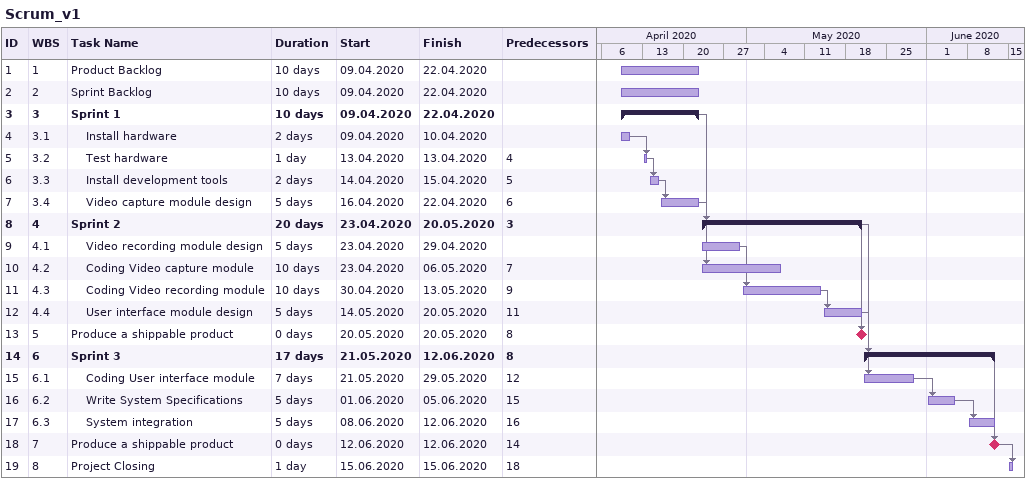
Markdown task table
Scrum_v1

| ID | WBS | Task | Duration | Start | Finish | Predecessors |
|---|---|---|---|---|---|---|
| 1 | 1 | Product Backlog | 10d | 2020-04-09 | 2020-04-22 |  |
| 2 | 2 | Sprint Backlog | 10d | 2020-04-09 | 2020-04-22 |  |
| 3 | 3 | **Sprint 1** | 10d | 2020-04-09 | 2020-04-22 |  |
| 4 | 3.1 | Install hardware | 2d | 2020-04-09 | 2020-04-10 |  |
| 5 | 3.2 | Test hardware | 1d | 2020-04-13 | 2020-04-13 | 4 |
| 6 | 3.3 | Install development tools | 2d | 2020-04-14 | 2020-04-15 | 5 |
| 7 | 3.4 | Video capture module design | 5d | 2020-04-16 | 2020-04-22 | 6 |
| 8 | 4 | **Sprint 2** | 20d | 2020-04-23 | 2020-05-20 | 3 |
| 9 | 4.1 | Video recording module design | 5d | 2020-04-23 | 2020-04-29 |  |
| 10 | 4.2 | Coding Video capture module | 10d | 2020-04-23 | 2020-05-06 | 7 |
| 11 | 4.3 | Coding Video recording module | 10d | 2020-04-30 | 2020-05-13 | 9 |
| 12 | 4.4 | User interface module design | 5d | 2020-05-14 | 2020-05-20 | 11 |
| 13 | 5 | Produce a shippable product | 0d | 2020-05-20 | 2020-05-20 | 8 |
| 14 | 6 | **Sprint 3** | 17d | 2020-05-21 | 2020-06-12 | 8 |
| 15 | 6.1 | Coding User interface module | 7d | 2020-05-21 | 2020-05-29 | 12 |
| 16 | 6.2 | Write System Specifications | 5d | 2020-06-01 | 2020-06-05 | 15 |
| 17 | 6.3 | System integration | 5d | 2020-06-08 | 2020-06-12 | 16 |
| 18 | 7 | Produce a shippable product | 0d | 2020-06-12 | 2020-06-12 | 14 |
| 19 | 8 | Project Closing | 1d | 2020-06-15 | 2020-06-15 | 18 |
